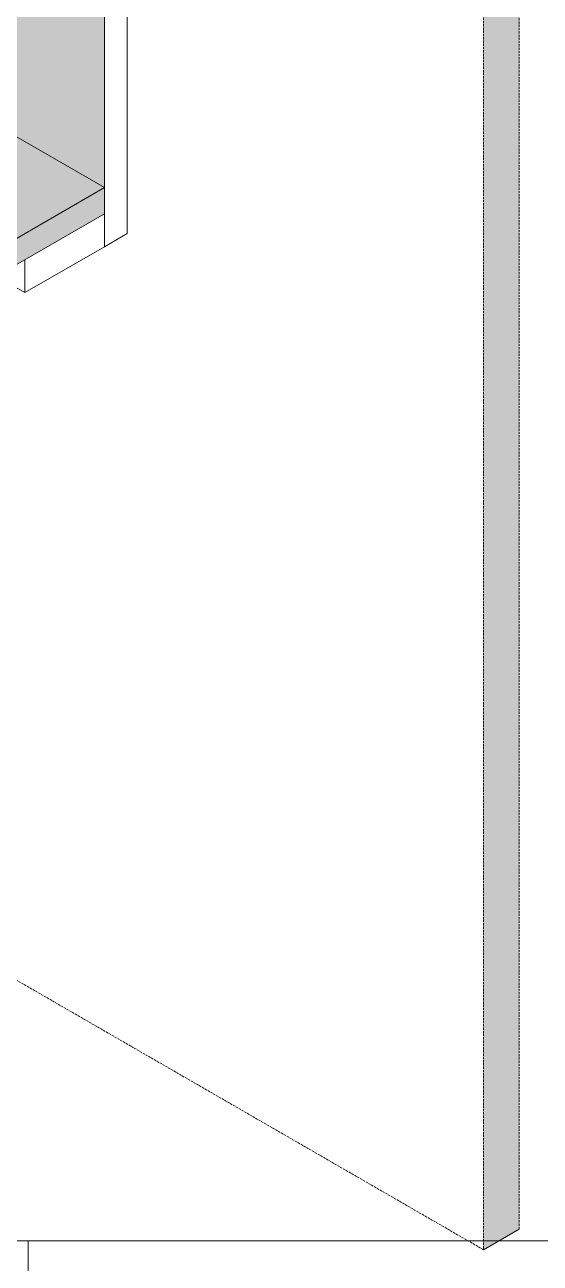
# Model space of a CAD drawing. Extents: x -23436 to 4767, y -4638 to 9755.
# Drawn here: x -16396.9 to -16341.6, y 7736.7 to 7869.7 of the extents above; entities that cross this region are included whole.
import ezdxf

# ---------------------------------------------------------------- set-up
doc = ezdxf.new("R2010")
doc.units = 0
doc.linetypes.add('CABLIN', pattern=[0.35, 0.25, -0.1])
doc.layers.get('0').update_dxf_attribs({"lineweight": 13})
for name, color, linetype, lineweight in [('Demarcação 1', 252, 'Continuous', 9), ('Demarcação 2', 254, 'Continuous', 9), ('FOLHA MB', 7, 'Continuous', 13), ('Madeira', 100, 'Continuous', 13)]:
    doc.layers.add(name, color=color, linetype=linetype, lineweight=lineweight)
doc.layers.add('MB Logo', color=255, linetype='Continuous')

# ---------------------------------------------------------------- blocks, each defined once
blk = doc.blocks.new('A$C169d8357')
at = {"layer": 'FOLHA MB', "color": 1}
for p, q in [((1109.819729935291, 356.7241363246958), (70, 356.7241363246958)), ((1109.819729935291, 356.7241363246958), (1109.819729935291, 179.9384220389802)), ((1455.020408163266, 356.7241363246958), (1109.819729935291, 356.7241363246958))]:
    blk.add_line(p, q, dxfattribs=at)

msp = doc.modelspace()

# ---------------------------------------------------------------- hatches: boundary and pattern name
at = {"layer": 'Demarcação 1'}
h = msp.add_hatch(color=256, dxfattribs=at)
h.paths.add_polyline_path([(-16659.15047542714, 8093.203012086753), (-16681.36753825982, 8093.203012086753), (-16681.36753825982, 8086.272651477437), (-16405.49254140197, 7926.996147779031), (-16405.49254140197, 7871.570892671543), (-16404.74815273725, 7871.141119675227), (-16388.38214164097, 7880.590040587074), (-16388.38214164097, 7936.87484168734)])
h.paths.add_polyline_path([(-16388.38214164097, 7878.157140711539), (-16402.64119963974, 7869.924669737415), (-16399.97007413206, 7868.382494706351), (-16399.97007413206, 7860.856094706291), (-16401.6547729105, 7859.88343341289), (-16388.38214164097, 7852.220476176542)])
msp.add_hatch(color=256, dxfattribs=at).paths.add_polyline_path([(-16343.82918844335, 7959.153882558208), (-16347.66918844355, 7956.936857524455), (-16347.6691884432, 7738.113324670772), (-16343.82918844335, 7740.330349704584)])
h = msp.add_hatch(color=256, dxfattribs=at)
h.dxf.hatch_style = 1
h.paths.add_polyline_path([(-16388.38214164097, 7849.398663992773), (-16388.38214164097, 7852.220476176542), (-16405.49254140197, 7842.34178226847), (-16405.49254140197, 7839.519970084697)])
at = {"layer": 'Demarcação 2'}
h = msp.add_hatch(color=256, dxfattribs=at)
h.dxf.hatch_style = 1
h.paths.add_polyline_path([(-16388.38214164097, 7852.220476176542), (-16401.6547729105, 7859.88343341289), (-16405.49254140197, 7857.667696741277), (-16405.49254140197, 7842.34178226847)])

# ---------------------------------------------------------------- linework, layer by layer
at = {"color": 106, "linetype": 'CABLIN'}
for p, q in [((-16347.6691884432, 7956.936857524459), (-16347.6691884432, 7738.113324670776)), ((-16347.6691884432, 7738.113324670776), (-16681.36753825982, 7930.774156765357))]:
    msp.add_line(p, q, dxfattribs=at)
at = {"extrusion": (-9.999999999999996e-17, 0.8164965809277259, 0.577350269189626)}
for p, q in [((-16385.93838060541, 7847.282304855255), (-16385.93838060541, 7938.285747779113)), ((-16388.38214164097, 7845.871398763338), (-16388.38214164097, 7936.874841687344)), ((-16388.38214164097, 7852.220476176546), (-16406.07540421081, 7862.435686083845)), ((-16405.49254140197, 7842.341782268473), (-16388.38214164097, 7852.220476176546)), ((-16388.38214164097, 7849.398663992892), (-16388.38214164097, 7852.220476176692)), ((-16388.38214164097, 7849.398663992777), (-16405.49254140197, 7839.519970084701)), ((-16388.38214164097, 7845.871398763338), (-16388.38214164097, 7849.398663992892)), ((-16385.93838060541, 7847.282304855255), (-16388.38214164097, 7845.871398763338))]:
    msp.add_line(p, q, dxfattribs=at)
at = {"color": 0}
msp.add_line((-16347.6691884432, 7738.113324670776), (-16343.82918844335, 7740.330349704587), dxfattribs=at)
at = {"color": 106, "linetype": 'CABLIN'}
msp.add_lwpolyline([(-16343.82918844335, 7740.330349704587), (-16343.82918844335, 7959.153882558212), (-16576.00909149761, 8093.203012086758)], dxfattribs=at)
at = {"layer": 'Madeira', "extrusion": (-9.999999999999996e-17, 0.8164965809277259, 0.577350269189626)}
for p, q in [((-16388.38214164097, 7845.871398763338), (-16396.93530526627, 7840.93322744187)), ((-16396.93530526627, 7840.93322744187), (-16396.93530526627, 7844.460492671542)), ((-16396.93530526627, 7840.93322744187), (-16399.99000656102, 7842.696860056793))]:
    msp.add_line(p, q, dxfattribs=at)

# ---------------------------------------------------------------- block references
at = {"layer": 'MB Logo'}
msp.add_blockref('A$C169d8357', (-17506.376872715, 7382.321038242866), dxfattribs=at)

doc.saveas('drawing.dxf')
